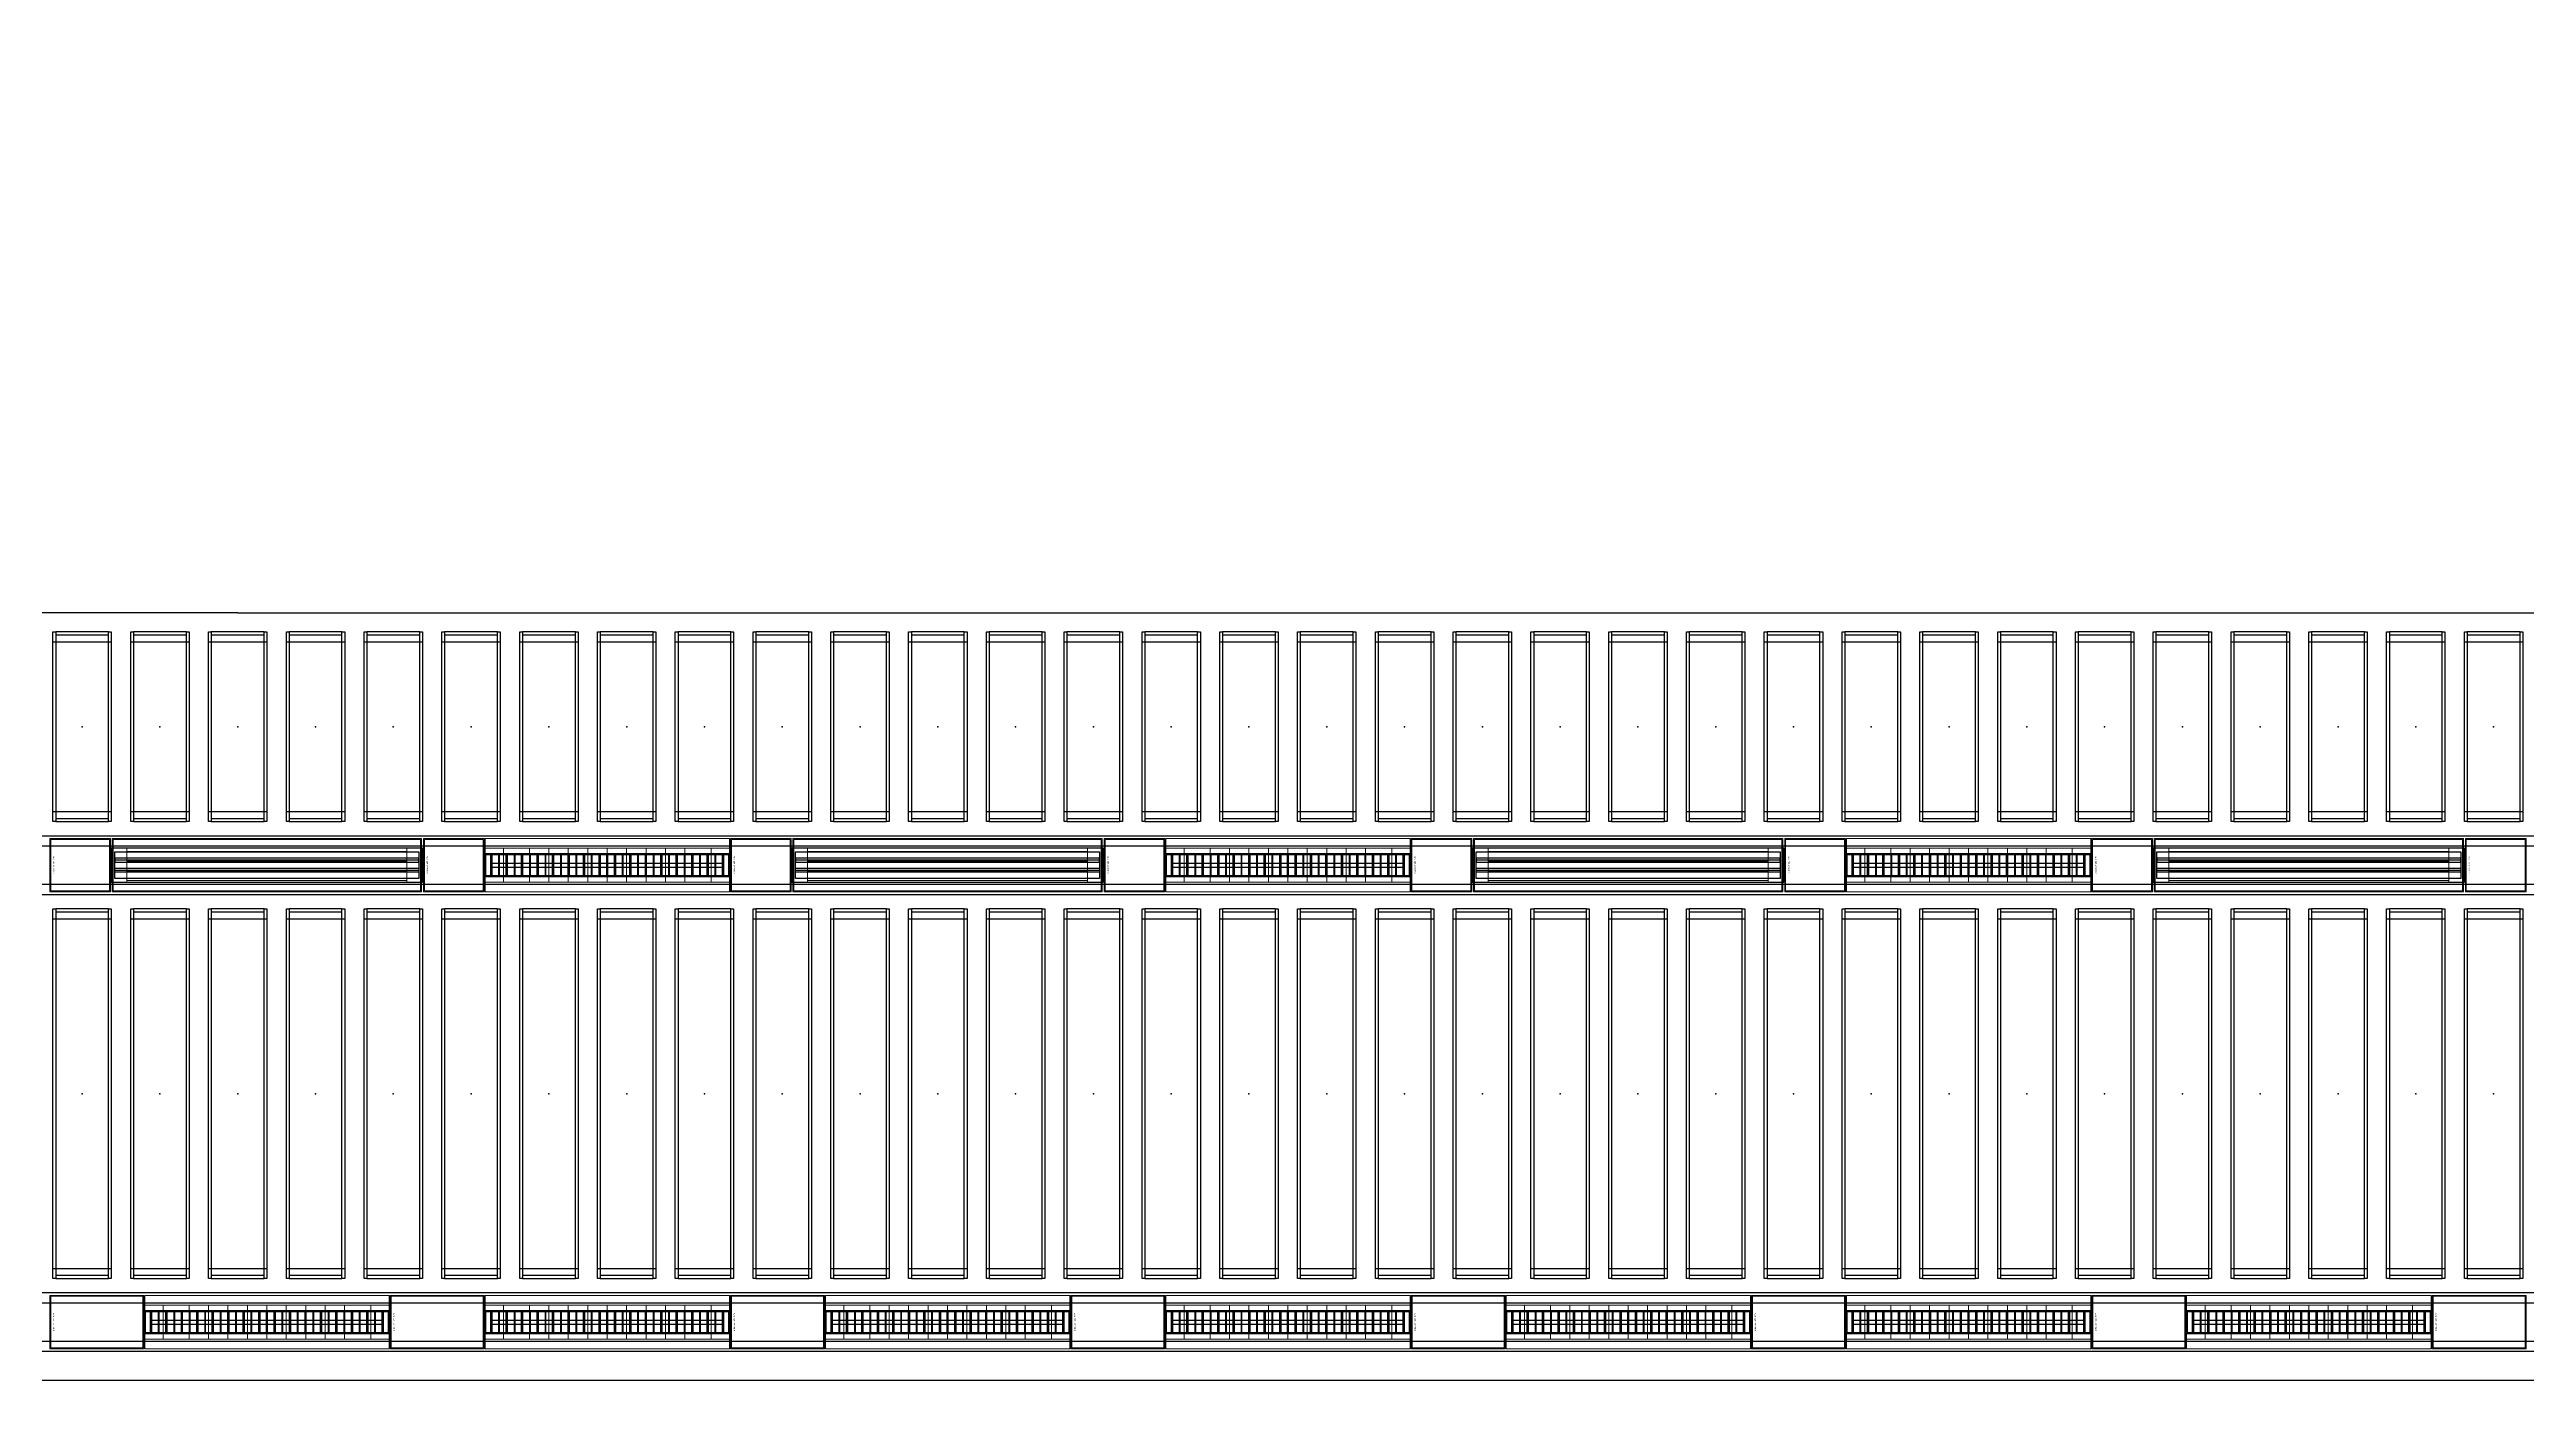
# Model space of a CAD drawing. Header units: millimetres. Extents: x 813027 to 1148939, y -931049 to -10.
# Drawn here: x 932772 to 945509, y -914295 to -907450 of the extents above; entities that cross this region are included whole.
import ezdxf
from ezdxf.enums import TextEntityAlignment as Align

# ---------------------------------------------------------------- set-up
doc = ezdxf.new("R2010")
doc.units = ezdxf.units.MM
doc.linetypes.add('DPA_Hidden 50', pattern=[3, 2, -1])
for name, color, linetype in [('000 - WIPEOUT', 250, 'Continuous'), ('001 - ASCESSORIES', 1, 'Continuous'), ('A04_TUBE SERIES', 2, 'Continuous'), ('A11_ALU.SOLID SHEET', 7, 'Continuous')]:
    doc.layers.add(name, color=color, linetype=linetype)
doc.layers.add('A-GLAZ-CURT', color=2, linetype='Continuous', lineweight=9)

# ---------------------------------------------------------------- blocks, each defined once
blk = doc.blocks.new('*U485')
at = {"color": 1}
blk.add_wipeout([(628, -60), (-629, -60), (-629, 60), (628, 60)], dxfattribs=at).dxf.layer = '000 - WIPEOUT'
at = {"layer": '001 - ASCESSORIES', "color": 0}
blk.add_lwpolyline([(628, -60), (-629, -60), (-629, 60), (628, 60)], close=True, dxfattribs=at)
at = {"layer": '001 - ASCESSORIES'}
for points in [[(623, -55), (-624, -55), (-624, 55), (623, 55)], [(-593, -55), (-598, -55), (-598, 55), (-593, 55)], [(-559, -55), (-554, -55), (-554, 55), (-559, 55)], [(-514, -55), (-519, -55), (-519, 55), (-514, 55)], [(-479, -55), (-474, -55), (-474, 55), (-479, 55)], [(-435, -55), (-440, -55), (-440, 55), (-435, 55)], [(-400, -55), (-395, -55), (-395, 55), (-400, 55)], [(-355, -55), (-360, -55), (-360, 55), (-355, 55)], [(-320, -55), (-315, -55), (-315, 55), (-320, 55)], [(-276, -55), (-281, -55), (-281, 55), (-276, 55)], [(-241, -55), (-236, -55), (-236, 55), (-241, 55)], [(-196, -55), (-201, -55), (-201, 55), (-196, 55)], [(-161, -55), (-156, -55), (-156, 55), (-161, 55)], [(-117, -55), (-122, -55), (-122, 55), (-117, 55)], [(-82, -55), (-77, -55), (-77, 55), (-82, 55)], [(-37, -55), (-42, -55), (-42, 55), (-37, 55)], [(-3, -55), (3, -55), (3, 55), (-3, 55)], [(42, -55), (37, -55), (37, 55), (42, 55)], [(77, -55), (82, -55), (82, 55), (77, 55)], [(122, -55), (117, -55), (117, 55), (122, 55)], [(156, -55), (161, -55), (161, 55), (156, 55)], [(201, -55), (196, -55), (196, 55), (201, 55)], [(236, -55), (241, -55), (241, 55), (236, 55)], [(281, -55), (276, -55), (276, 55), (281, 55)], [(315, -55), (320, -55), (320, 55), (315, 55)], [(360, -55), (355, -55), (355, 55), (360, 55)], [(395, -55), (400, -55), (400, 55), (395, 55)], [(440, -55), (435, -55), (435, 55), (440, 55)], [(474, -55), (479, -55), (479, 55), (474, 55)], [(519, -55), (514, -55), (514, 55), (519, 55)], [(554, -55), (559, -55), (559, 55), (554, 55)], [(598, -55), (593, -55), (593, 55), (598, 55)]]:
    blk.add_lwpolyline(points, close=True, dxfattribs=at)
for points in [[(-593, 10), (-559, 10)], [(-554, 10), (-519, 10)], [(-514, 10), (-479, 10)], [(-474, 10), (-440, 10)], [(-435, 10), (-400, 10)], [(-395, 10), (-360, 10)], [(-355, 10), (-320, 10)], [(-315, 10), (-281, 10)], [(-276, 10), (-241, 10)], [(-236, 10), (-201, 10)], [(-196, 10), (-161, 10)], [(-156, 10), (-122, 10)], [(-117, 10), (-82, 10)], [(-77, 10), (-42, 10)], [(-37, 10), (-3, 10)], [(3, 10), (37, 10)], [(42, 10), (77, 10)], [(82, 10), (117, 10)], [(122, 10), (156, 10)], [(161, 10), (196, 10)], [(201, 10), (236, 10)], [(241, 10), (276, 10)], [(281, 10), (315, 10)], [(320, 10), (355, 10)], [(360, 10), (395, 10)], [(400, 10), (435, 10)], [(440, 10), (474, 10)], [(479, 10), (514, 10)], [(519, 10), (554, 10)], [(559, 10), (593, 10)], [(-593, -10), (-559, -10)], [(-554, -10), (-519, -10)], [(-514, -10), (-479, -10)], [(-474, -10), (-440, -10)], [(-435, -10), (-400, -10)], [(-395, -10), (-360, -10)], [(-355, -10), (-320, -10)], [(-315, -10), (-281, -10)], [(-276, -10), (-241, -10)], [(-236, -10), (-201, -10)], [(-196, -10), (-161, -10)], [(-156, -10), (-122, -10)], [(-117, -10), (-82, -10)], [(-77, -10), (-42, -10)], [(-37, -10), (-3, -10)], [(3, -10), (37, -10)], [(42, -10), (77, -10)], [(82, -10), (117, -10)], [(122, -10), (156, -10)], [(161, -10), (196, -10)], [(201, -10), (236, -10)], [(241, -10), (276, -10)], [(281, -10), (315, -10)], [(320, -10), (355, -10)], [(360, -10), (395, -10)], [(400, -10), (435, -10)], [(440, -10), (474, -10)], [(479, -10), (514, -10)], [(519, -10), (554, -10)], [(559, -10), (593, -10)]]:
    blk.add_lwpolyline(points, dxfattribs=at)
blk = doc.blocks.new('*U493')
at = {"layer": 'A11_ALU.SOLID SHEET', "color": 0}
blk.add_lwpolyline([(483, -98.8), (483, 98.8), (0, 98.8), (0, -98.8)], close=True, dxfattribs=at)
at = {"layer": 'Defpoints', "color": 250}
blk.add_point((0, 0), dxfattribs=at)
blk.add_text('AL.SHEET-HAT-TYPE-R', height=6, rotation=270, dxfattribs=at).set_placement((15, 0), align=Align.BOTTOM_CENTER)
blk = doc.blocks.new('*U495')
blk.add_wipeout([(-25, 0), (25, 0), (25, 134900), (-25, 134900)]).dxf.layer = '000 - WIPEOUT'
at = {"layer": 'A04_TUBE SERIES', "color": 0}
blk.add_lwpolyline([(-25, 0), (25, 0), (25, 134900), (-25, 134900)], close=True, dxfattribs=at)
blk.add_attdef('EXTR.OVL-LENGTH_', (-25, -59), '', height=5)
blk = doc.blocks.new('*U488')
at = {"layer": 'A11_ALU.SOLID SHEET', "color": 0}
blk.add_lwpolyline([(311.5, -98.8), (311.5, 98.8), (0, 98.8), (0, -98.8)], close=True, dxfattribs=at)
at = {"layer": 'Defpoints', "color": 250}
blk.add_point((0, 0), dxfattribs=at)
blk.add_text('AL.SHEET-HAT-TYPE-R', height=6, rotation=270, dxfattribs=at).set_placement((15, 0), align=Align.BOTTOM_CENTER)
blk = doc.blocks.new('*U484')
at = {"layer": '001 - ASCESSORIES', "color": 0, "linetype": 'ByBlock'}
blk.add_lwpolyline([(800, 87), (-800, 87), (-800, -87), (800, -87)], close=True, dxfattribs=at)
at = {"layer": '001 - ASCESSORIES', "linetype": 'ByBlock'}
for points in [[(-782, 69), (782, 69), (782, -69), (-782, -69)], [(782, 36), (-782, 36), (-782, 16), (782, 16)], [(-782, -16), (782, -16), (782, -36), (-782, -36)]]:
    blk.add_lwpolyline(points, close=True, dxfattribs=at)
for points in [[(782, 26), (-782, 26)], [(-782, -26), (782, -26)]]:
    blk.add_lwpolyline(points, dxfattribs=at)
blk = doc.blocks.new('*U492')
blk.add_wipeout([(-25, 0), (25, 0), (25, 134900), (-25, 134900)]).dxf.layer = '000 - WIPEOUT'
at = {"layer": 'A04_TUBE SERIES', "color": 0}
blk.add_lwpolyline([(-25, 0), (25, 0), (25, 134900), (-25, 134900)], close=True, dxfattribs=at)
blk.add_attdef('EXTR.OVL-LENGTH_', (-25, -59), '', height=5)
blk = doc.blocks.new('*U515')
for p, q in [((-900.3, 27050), (-900.3, 27350)), ((900, 27350), (900, 27050)), ((-900.3, 26650), (-900.3, 26950)), ((900, 26950), (900, 26650)), ((-900.3, 26250), (-900.3, 26550)), ((900, 26550), (900, 26250)), ((-900.3, 25850), (-900.3, 26150)), ((900, 26150), (900, 25850)), ((-900.3, 25450), (-900.3, 25750)), ((900, 25750), (900, 25450)), ((-900.3, 25050), (-900.3, 25350)), ((900, 25350), (900, 25050)), ((-900.3, 24650), (-900.3, 24950)), ((900, 24950), (900, 24650)), ((-900.3, 24250), (-900.3, 24550)), ((900, 24550), (900, 24250)), ((-900.3, 23850), (-900.3, 24150)), ((900, 24150), (900, 23850)), ((-900.3, 23450), (-900.3, 23750)), ((900, 23750), (900, 23450)), ((-900.3, 23050), (-900.3, 23350)), ((900, 23350), (900, 23050)), ((-900.3, 22650), (-900.3, 22950)), ((900, 22950), (900, 22650)), ((-900.3, 22250), (-900.3, 22550)), ((900, 22550), (900, 22250)), ((-900.3, 21850), (-900.3, 22150)), ((900, 22150), (900, 21850)), ((-900.3, 21450), (-900.3, 21750)), ((900, 21750), (900, 21450)), ((-900.3, 21050), (-900.3, 21350)), ((900, 21350), (900, 21050)), ((-900.3, 20650), (-900.3, 20950)), ((900, 20950), (900, 20650)), ((-900.3, 20250), (-900.3, 20550)), ((900, 20550), (900, 20250)), ((-900.3, 19850), (-900.3, 20150)), ((900, 20150), (900, 19850)), ((-900.3, 19450), (-900.3, 19750)), ((900, 19750), (900, 19450)), ((-900.3, 19050), (-900.3, 19350)), ((900, 19350), (900, 19050)), ((-900.3, 18650), (-900.3, 18950)), ((900, 18950), (900, 18650)), ((-900.3, 18250), (-900.3, 18550)), ((900, 18550), (900, 18250)), ((-900.3, 17850), (-900.3, 18150)), ((900, 18150), (900, 17850)), ((-900.3, 17450), (-900.3, 17750)), ((900, 17750), (900, 17450)), ((-900.3, 17050), (-900.3, 17350)), ((900, 17350), (900, 17050)), ((-900.3, 16650), (-900.3, 16950)), ((900, 16950), (900, 16650)), ((-900.3, 16250), (-900.3, 16550)), ((900, 16550), (900, 16250)), ((-900.3, 15850), (-900.3, 16150)), ((900, 16150), (900, 15850)), ((-900.3, 15450), (-900.3, 15750)), ((900, 15750), (900, 15450)), ((-900.3, 15050), (-900.3, 15350)), ((900, 15350), (900, 15050)), ((-900.3, 14650), (-900.3, 14950)), ((900, 14950), (900, 14650))]:
    blk.add_line(p, q)
for p in [(0, 27200), (0, 26800), (0, 26400), (0, 26000), (0, 25600), (0, 25200), (0, 24800), (0, 24400), (0, 24000), (0, 23600), (0, 23200), (0, 22800), (0, 22400), (0, 22000), (0, 21600), (0, 21200), (0, 20800), (0, 20400), (0, 20000), (0, 19600), (0, 19200), (0, 18800), (0, 18400), (0, 18000), (0, 17600), (0, 17200), (0, 16800), (0, 16400), (0, 16000), (0, 15600), (0, 15200), (0, 14800)]:
    blk.add_point(p)
at = {"layer": 'A11_ALU.SOLID SHEET', "color": 0}
for points in [[(-950, 27350), (950, 27350), (950, 27336), (-950, 27336)], [(-950, 27064), (-936, 27064), (-936, 27336), (-950, 27336)], [(950, 27336), (936, 27336), (936, 27064), (950, 27064)], [(-950, 27064), (950, 27064), (950, 27050), (-950, 27050)], [(-950, 26950), (950, 26950), (950, 26936), (-950, 26936)], [(-950, 26664), (-936, 26664), (-936, 26936), (-950, 26936)], [(950, 26936), (936, 26936), (936, 26664), (950, 26664)], [(-950, 26664), (950, 26664), (950, 26650), (-950, 26650)], [(-950, 26550), (950, 26550), (950, 26536), (-950, 26536)], [(-950, 26264), (-936, 26264), (-936, 26536), (-950, 26536)], [(950, 26536), (936, 26536), (936, 26264), (950, 26264)], [(-950, 26264), (950, 26264), (950, 26250), (-950, 26250)], [(-950, 26150), (950, 26150), (950, 26136), (-950, 26136)], [(-950, 25864), (-936, 25864), (-936, 26136), (-950, 26136)], [(950, 26136), (936, 26136), (936, 25864), (950, 25864)], [(-950, 25864), (950, 25864), (950, 25850), (-950, 25850)], [(-950, 25750), (950, 25750), (950, 25736), (-950, 25736)], [(-950, 25464), (-936, 25464), (-936, 25736), (-950, 25736)], [(950, 25736), (936, 25736), (936, 25464), (950, 25464)], [(-950, 25464), (950, 25464), (950, 25450), (-950, 25450)], [(-950, 25350), (950, 25350), (950, 25336), (-950, 25336)], [(-950, 25064), (-936, 25064), (-936, 25336), (-950, 25336)], [(950, 25336), (936, 25336), (936, 25064), (950, 25064)], [(-950, 25064), (950, 25064), (950, 25050), (-950, 25050)], [(-950, 24950), (950, 24950), (950, 24936), (-950, 24936)], [(-950, 24664), (-936, 24664), (-936, 24936), (-950, 24936)], [(950, 24936), (936, 24936), (936, 24664), (950, 24664)], [(-950, 24664), (950, 24664), (950, 24650), (-950, 24650)], [(-950, 24550), (950, 24550), (950, 24536), (-950, 24536)], [(-950, 24264), (-936, 24264), (-936, 24536), (-950, 24536)], [(950, 24536), (936, 24536), (936, 24264), (950, 24264)], [(-950, 24264), (950, 24264), (950, 24250), (-950, 24250)], [(-950, 24150), (950, 24150), (950, 24136), (-950, 24136)], [(-950, 23864), (-936, 23864), (-936, 24136), (-950, 24136)], [(950, 24136), (936, 24136), (936, 23864), (950, 23864)], [(-950, 23864), (950, 23864), (950, 23850), (-950, 23850)], [(-950, 23750), (950, 23750), (950, 23736), (-950, 23736)], [(-950, 23464), (-936, 23464), (-936, 23736), (-950, 23736)], [(950, 23736), (936, 23736), (936, 23464), (950, 23464)], [(-950, 23464), (950, 23464), (950, 23450), (-950, 23450)], [(-950, 23350), (950, 23350), (950, 23336), (-950, 23336)], [(-950, 23064), (-936, 23064), (-936, 23336), (-950, 23336)], [(950, 23336), (936, 23336), (936, 23064), (950, 23064)], [(-950, 23064), (950, 23064), (950, 23050), (-950, 23050)], [(-950, 22950), (950, 22950), (950, 22936), (-950, 22936)], [(-950, 22664), (-936, 22664), (-936, 22936), (-950, 22936)], [(950, 22936), (936, 22936), (936, 22664), (950, 22664)], [(-950, 22664), (950, 22664), (950, 22650), (-950, 22650)], [(-950, 22550), (950, 22550), (950, 22536), (-950, 22536)], [(-950, 22264), (-936, 22264), (-936, 22536), (-950, 22536)], [(950, 22536), (936, 22536), (936, 22264), (950, 22264)], [(-950, 22264), (950, 22264), (950, 22250), (-950, 22250)], [(-950, 22150), (950, 22150), (950, 22136), (-950, 22136)], [(-950, 21864), (-936, 21864), (-936, 22136), (-950, 22136)], [(950, 22136), (936, 22136), (936, 21864), (950, 21864)], [(-950, 21864), (950, 21864), (950, 21850), (-950, 21850)], [(-950, 21750), (950, 21750), (950, 21736), (-950, 21736)], [(-950, 21464), (-936, 21464), (-936, 21736), (-950, 21736)], [(950, 21736), (936, 21736), (936, 21464), (950, 21464)], [(-950, 21464), (950, 21464), (950, 21450), (-950, 21450)], [(-950, 21350), (950, 21350), (950, 21336), (-950, 21336)], [(-950, 21064), (-936, 21064), (-936, 21336), (-950, 21336)], [(950, 21336), (936, 21336), (936, 21064), (950, 21064)], [(-950, 21064), (950, 21064), (950, 21050), (-950, 21050)], [(-950, 20950), (950, 20950), (950, 20936), (-950, 20936)], [(-950, 20664), (-936, 20664), (-936, 20936), (-950, 20936)], [(950, 20936), (936, 20936), (936, 20664), (950, 20664)], [(-950, 20664), (950, 20664), (950, 20650), (-950, 20650)], [(-950, 20550), (950, 20550), (950, 20536), (-950, 20536)], [(-950, 20264), (-936, 20264), (-936, 20536), (-950, 20536)], [(950, 20536), (936, 20536), (936, 20264), (950, 20264)], [(-950, 20264), (950, 20264), (950, 20250), (-950, 20250)], [(-950, 20150), (950, 20150), (950, 20136), (-950, 20136)], [(-950, 19864), (-936, 19864), (-936, 20136), (-950, 20136)], [(950, 20136), (936, 20136), (936, 19864), (950, 19864)], [(-950, 19864), (950, 19864), (950, 19850), (-950, 19850)], [(-950, 19750), (950, 19750), (950, 19736), (-950, 19736)], [(-950, 19464), (-936, 19464), (-936, 19736), (-950, 19736)], [(950, 19736), (936, 19736), (936, 19464), (950, 19464)], [(-950, 19464), (950, 19464), (950, 19450), (-950, 19450)], [(-950, 19350), (950, 19350), (950, 19336), (-950, 19336)], [(-950, 19064), (-936, 19064), (-936, 19336), (-950, 19336)], [(950, 19336), (936, 19336), (936, 19064), (950, 19064)], [(-950, 19064), (950, 19064), (950, 19050), (-950, 19050)], [(-950, 18950), (950, 18950), (950, 18936), (-950, 18936)], [(-950, 18664), (-936, 18664), (-936, 18936), (-950, 18936)], [(950, 18936), (936, 18936), (936, 18664), (950, 18664)], [(-950, 18664), (950, 18664), (950, 18650), (-950, 18650)], [(-950, 18550), (950, 18550), (950, 18536), (-950, 18536)], [(-950, 18264), (-936, 18264), (-936, 18536), (-950, 18536)], [(950, 18536), (936, 18536), (936, 18264), (950, 18264)], [(-950, 18264), (950, 18264), (950, 18250), (-950, 18250)], [(-950, 18150), (950, 18150), (950, 18136), (-950, 18136)], [(-950, 17864), (-936, 17864), (-936, 18136), (-950, 18136)], [(950, 18136), (936, 18136), (936, 17864), (950, 17864)], [(-950, 17864), (950, 17864), (950, 17850), (-950, 17850)], [(-950, 17750), (950, 17750), (950, 17736), (-950, 17736)], [(-950, 17464), (-936, 17464), (-936, 17736), (-950, 17736)], [(950, 17736), (936, 17736), (936, 17464), (950, 17464)], [(-950, 17464), (950, 17464), (950, 17450), (-950, 17450)], [(-950, 17350), (950, 17350), (950, 17336), (-950, 17336)], [(-950, 17064), (-936, 17064), (-936, 17336), (-950, 17336)], [(950, 17336), (936, 17336), (936, 17064), (950, 17064)], [(-950, 17064), (950, 17064), (950, 17050), (-950, 17050)], [(-950, 16950), (950, 16950), (950, 16936), (-950, 16936)], [(-950, 16664), (-936, 16664), (-936, 16936), (-950, 16936)], [(950, 16936), (936, 16936), (936, 16664), (950, 16664)], [(-950, 16664), (950, 16664), (950, 16650), (-950, 16650)], [(-950, 16550), (950, 16550), (950, 16536), (-950, 16536)], [(-950, 16264), (-936, 16264), (-936, 16536), (-950, 16536)], [(950, 16536), (936, 16536), (936, 16264), (950, 16264)], [(-950, 16264), (950, 16264), (950, 16250), (-950, 16250)], [(-950, 16150), (950, 16150), (950, 16136), (-950, 16136)], [(-950, 15864), (-936, 15864), (-936, 16136), (-950, 16136)], [(950, 16136), (936, 16136), (936, 15864), (950, 15864)], [(-950, 15864), (950, 15864), (950, 15850), (-950, 15850)], [(-950, 15750), (950, 15750), (950, 15736), (-950, 15736)], [(-950, 15464), (-936, 15464), (-936, 15736), (-950, 15736)], [(950, 15736), (936, 15736), (936, 15464), (950, 15464)], [(-950, 15464), (950, 15464), (950, 15450), (-950, 15450)], [(-950, 15350), (950, 15350), (950, 15336), (-950, 15336)], [(-950, 15064), (-936, 15064), (-936, 15336), (-950, 15336)], [(950, 15336), (936, 15336), (936, 15064), (950, 15064)], [(-950, 15064), (950, 15064), (950, 15050), (-950, 15050)], [(-950, 14950), (950, 14950), (950, 14936), (-950, 14936)], [(-950, 14664), (-936, 14664), (-936, 14936), (-950, 14936)], [(950, 14936), (936, 14936), (936, 14664), (950, 14664)], [(-950, 14664), (950, 14664), (950, 14650), (-950, 14650)]]:
    blk.add_lwpolyline(points, close=True, dxfattribs=at)
blk = doc.blocks.new('*U523')
for p, q in [((-437.8, 7250), (-437.8, 7550)), ((437.5, 7550), (437.5, 7250)), ((-437.8, 6850), (-437.8, 7150)), ((437.5, 7150), (437.5, 6850)), ((-437.8, 6450), (-437.8, 6750)), ((437.5, 6750), (437.5, 6450)), ((-437.8, 6050), (-437.8, 6350)), ((437.5, 6350), (437.5, 6050)), ((-437.8, 5650), (-437.8, 5950)), ((437.5, 5950), (437.5, 5650)), ((-437.8, 5250), (-437.8, 5550)), ((437.5, 5550), (437.5, 5250)), ((-437.8, 4850), (-437.8, 5150)), ((437.5, 5150), (437.5, 4850)), ((-437.8, 4450), (-437.8, 4750)), ((437.5, 4750), (437.5, 4450)), ((-437.8, 4050), (-437.8, 4350)), ((437.5, 4350), (437.5, 4050)), ((-437.8, 3650), (-437.8, 3950)), ((437.5, 3950), (437.5, 3650)), ((-437.8, 3250), (-437.8, 3550)), ((437.5, 3550), (437.5, 3250)), ((-437.8, 2850), (-437.8, 3150)), ((437.5, 3150), (437.5, 2850)), ((-437.8, 2450), (-437.8, 2750)), ((437.5, 2750), (437.5, 2450)), ((-437.8, 2050), (-437.8, 2350)), ((437.5, 2350), (437.5, 2050)), ((-437.8, 1650), (-437.8, 1950)), ((437.5, 1950), (437.5, 1650)), ((-437.8, 1250), (-437.8, 1550)), ((437.5, 1550), (437.5, 1250)), ((-437.8, 850), (-437.8, 1150)), ((437.5, 1150), (437.5, 850)), ((-437.8, 450), (-437.8, 750)), ((437.5, 750), (437.5, 450)), ((-437.8, 50), (-437.8, 350)), ((437.5, 350), (437.5, 50)), ((-437.8, -350), (-437.8, -50)), ((437.5, -50), (437.5, -350)), ((-437.8, -750), (-437.8, -450)), ((437.5, -450), (437.5, -750)), ((-437.8, -1150), (-437.8, -850)), ((437.5, -850), (437.5, -1150)), ((-437.8, -1550), (-437.8, -1250)), ((437.5, -1250), (437.5, -1550)), ((-437.8, -1950), (-437.8, -1650)), ((437.5, -1650), (437.5, -1950)), ((-437.8, -2350), (-437.8, -2050)), ((437.5, -2050), (437.5, -2350)), ((-437.8, -2750), (-437.8, -2450)), ((437.5, -2450), (437.5, -2750)), ((-437.8, -3150), (-437.8, -2850)), ((437.5, -2850), (437.5, -3150)), ((-437.8, -3550), (-437.8, -3250)), ((437.5, -3250), (437.5, -3550)), ((-437.8, -3950), (-437.8, -3650)), ((437.5, -3650), (437.5, -3950)), ((-437.8, -4350), (-437.8, -4050)), ((437.5, -4050), (437.5, -4350)), ((-437.8, -4750), (-437.8, -4450)), ((437.5, -4450), (437.5, -4750)), ((-437.8, -5150), (-437.8, -4850)), ((437.5, -4850), (437.5, -5150))]:
    blk.add_line(p, q)
for p in [(0, 7400), (0, 7000), (0, 6600), (0, 6200), (0, 5800), (0, 5400), (0, 5000), (0, 4600), (0, 4200), (0, 3800), (0, 3400), (0, 3000), (0, 2600), (0, 2200), (0, 1800), (0, 1400), (0, 1000), (0, 600), (0, 200), (0, -200), (0, -600), (0, -1000), (0, -1400), (0, -1800), (0, -2200), (0, -2600), (0, -3000), (0, -3400), (0, -3800), (0, -4200), (0, -4600), (0, -5000)]:
    blk.add_point(p)
at = {"layer": 'A11_ALU.SOLID SHEET', "color": 0}
for points in [[(-487.5, 7550), (487.5, 7550), (487.5, 7536), (-487.5, 7536)], [(-487.5, 7264), (-473.5, 7264), (-473.5, 7536), (-487.5, 7536)], [(487.5, 7536), (473.5, 7536), (473.5, 7264), (487.5, 7264)], [(-487.5, 7264), (487.5, 7264), (487.5, 7250), (-487.5, 7250)], [(-487.5, 7150), (487.5, 7150), (487.5, 7136), (-487.5, 7136)], [(-487.5, 6864), (-473.5, 6864), (-473.5, 7136), (-487.5, 7136)], [(487.5, 7136), (473.5, 7136), (473.5, 6864), (487.5, 6864)], [(-487.5, 6864), (487.5, 6864), (487.5, 6850), (-487.5, 6850)], [(-487.5, 6750), (487.5, 6750), (487.5, 6736), (-487.5, 6736)], [(-487.5, 6464), (-473.5, 6464), (-473.5, 6736), (-487.5, 6736)], [(487.5, 6736), (473.5, 6736), (473.5, 6464), (487.5, 6464)], [(-487.5, 6464), (487.5, 6464), (487.5, 6450), (-487.5, 6450)], [(-487.5, 6350), (487.5, 6350), (487.5, 6336), (-487.5, 6336)], [(-487.5, 6064), (-473.5, 6064), (-473.5, 6336), (-487.5, 6336)], [(487.5, 6336), (473.5, 6336), (473.5, 6064), (487.5, 6064)], [(-487.5, 6064), (487.5, 6064), (487.5, 6050), (-487.5, 6050)], [(-487.5, 5950), (487.5, 5950), (487.5, 5936), (-487.5, 5936)], [(-487.5, 5664), (-473.5, 5664), (-473.5, 5936), (-487.5, 5936)], [(487.5, 5936), (473.5, 5936), (473.5, 5664), (487.5, 5664)], [(-487.5, 5664), (487.5, 5664), (487.5, 5650), (-487.5, 5650)], [(-487.5, 5550), (487.5, 5550), (487.5, 5536), (-487.5, 5536)], [(-487.5, 5264), (-473.5, 5264), (-473.5, 5536), (-487.5, 5536)], [(487.5, 5536), (473.5, 5536), (473.5, 5264), (487.5, 5264)], [(-487.5, 5264), (487.5, 5264), (487.5, 5250), (-487.5, 5250)], [(-487.5, 5150), (487.5, 5150), (487.5, 5136), (-487.5, 5136)], [(-487.5, 4864), (-473.5, 4864), (-473.5, 5136), (-487.5, 5136)], [(487.5, 5136), (473.5, 5136), (473.5, 4864), (487.5, 4864)], [(-487.5, 4864), (487.5, 4864), (487.5, 4850), (-487.5, 4850)], [(-487.5, 4750), (487.5, 4750), (487.5, 4736), (-487.5, 4736)], [(-487.5, 4464), (-473.5, 4464), (-473.5, 4736), (-487.5, 4736)], [(487.5, 4736), (473.5, 4736), (473.5, 4464), (487.5, 4464)], [(-487.5, 4464), (487.5, 4464), (487.5, 4450), (-487.5, 4450)], [(-487.5, 4350), (487.5, 4350), (487.5, 4336), (-487.5, 4336)], [(-487.5, 4064), (-473.5, 4064), (-473.5, 4336), (-487.5, 4336)], [(487.5, 4336), (473.5, 4336), (473.5, 4064), (487.5, 4064)], [(-487.5, 4064), (487.5, 4064), (487.5, 4050), (-487.5, 4050)], [(-487.5, 3950), (487.5, 3950), (487.5, 3936), (-487.5, 3936)], [(-487.5, 3664), (-473.5, 3664), (-473.5, 3936), (-487.5, 3936)], [(487.5, 3936), (473.5, 3936), (473.5, 3664), (487.5, 3664)], [(-487.5, 3664), (487.5, 3664), (487.5, 3650), (-487.5, 3650)], [(-487.5, 3550), (487.5, 3550), (487.5, 3536), (-487.5, 3536)], [(-487.5, 3264), (-473.5, 3264), (-473.5, 3536), (-487.5, 3536)], [(487.5, 3536), (473.5, 3536), (473.5, 3264), (487.5, 3264)], [(-487.5, 3264), (487.5, 3264), (487.5, 3250), (-487.5, 3250)], [(-487.5, 3150), (487.5, 3150), (487.5, 3136), (-487.5, 3136)], [(-487.5, 2864), (-473.5, 2864), (-473.5, 3136), (-487.5, 3136)], [(487.5, 3136), (473.5, 3136), (473.5, 2864), (487.5, 2864)], [(-487.5, 2864), (487.5, 2864), (487.5, 2850), (-487.5, 2850)], [(-487.5, 2750), (487.5, 2750), (487.5, 2736), (-487.5, 2736)], [(-487.5, 2464), (-473.5, 2464), (-473.5, 2736), (-487.5, 2736)], [(487.5, 2736), (473.5, 2736), (473.5, 2464), (487.5, 2464)], [(-487.5, 2464), (487.5, 2464), (487.5, 2450), (-487.5, 2450)], [(-487.5, 2350), (487.5, 2350), (487.5, 2336), (-487.5, 2336)], [(-487.5, 2064), (-473.5, 2064), (-473.5, 2336), (-487.5, 2336)], [(487.5, 2336), (473.5, 2336), (473.5, 2064), (487.5, 2064)], [(-487.5, 2064), (487.5, 2064), (487.5, 2050), (-487.5, 2050)], [(-487.5, 1950), (487.5, 1950), (487.5, 1936), (-487.5, 1936)], [(-487.5, 1664), (-473.5, 1664), (-473.5, 1936), (-487.5, 1936)], [(487.5, 1936), (473.5, 1936), (473.5, 1664), (487.5, 1664)], [(-487.5, 1664), (487.5, 1664), (487.5, 1650), (-487.5, 1650)], [(-487.5, 1550), (487.5, 1550), (487.5, 1536), (-487.5, 1536)], [(-487.5, 1264), (-473.5, 1264), (-473.5, 1536), (-487.5, 1536)], [(487.5, 1536), (473.5, 1536), (473.5, 1264), (487.5, 1264)], [(-487.5, 1264), (487.5, 1264), (487.5, 1250), (-487.5, 1250)], [(-487.5, 1150), (487.5, 1150), (487.5, 1136), (-487.5, 1136)], [(-487.5, 864), (-473.5, 864), (-473.5, 1136), (-487.5, 1136)], [(487.5, 1136), (473.5, 1136), (473.5, 864), (487.5, 864)], [(-487.5, 864), (487.5, 864), (487.5, 850), (-487.5, 850)], [(-487.5, 750), (487.5, 750), (487.5, 736), (-487.5, 736)], [(-487.5, 464), (-473.5, 464), (-473.5, 736), (-487.5, 736)], [(487.5, 736), (473.5, 736), (473.5, 464), (487.5, 464)], [(-487.5, 464), (487.5, 464), (487.5, 450), (-487.5, 450)], [(-487.5, 350), (487.5, 350), (487.5, 336), (-487.5, 336)], [(-487.5, 64), (-473.5, 64), (-473.5, 336), (-487.5, 336)], [(487.5, 336), (473.5, 336), (473.5, 64), (487.5, 64)], [(-487.5, 64), (487.5, 64), (487.5, 50), (-487.5, 50)], [(-487.5, -50), (487.5, -50), (487.5, -64), (-487.5, -64)], [(-487.5, -336), (-473.5, -336), (-473.5, -64), (-487.5, -64)], [(487.5, -64), (473.5, -64), (473.5, -336), (487.5, -336)], [(-487.5, -336), (487.5, -336), (487.5, -350), (-487.5, -350)], [(-487.5, -450), (487.5, -450), (487.5, -464), (-487.5, -464)], [(-487.5, -736), (-473.5, -736), (-473.5, -464), (-487.5, -464)], [(487.5, -464), (473.5, -464), (473.5, -736), (487.5, -736)], [(-487.5, -736), (487.5, -736), (487.5, -750), (-487.5, -750)], [(-487.5, -850), (487.5, -850), (487.5, -864), (-487.5, -864)], [(-487.5, -1136), (-473.5, -1136), (-473.5, -864), (-487.5, -864)], [(487.5, -864), (473.5, -864), (473.5, -1136), (487.5, -1136)], [(-487.5, -1136), (487.5, -1136), (487.5, -1150), (-487.5, -1150)], [(-487.5, -1250), (487.5, -1250), (487.5, -1264), (-487.5, -1264)], [(-487.5, -1536), (-473.5, -1536), (-473.5, -1264), (-487.5, -1264)], [(487.5, -1264), (473.5, -1264), (473.5, -1536), (487.5, -1536)], [(-487.5, -1536), (487.5, -1536), (487.5, -1550), (-487.5, -1550)], [(-487.5, -1650), (487.5, -1650), (487.5, -1664), (-487.5, -1664)], [(-487.5, -1936), (-473.5, -1936), (-473.5, -1664), (-487.5, -1664)], [(487.5, -1664), (473.5, -1664), (473.5, -1936), (487.5, -1936)], [(-487.5, -1936), (487.5, -1936), (487.5, -1950), (-487.5, -1950)], [(-487.5, -2050), (487.5, -2050), (487.5, -2064), (-487.5, -2064)], [(-487.5, -2336), (-473.5, -2336), (-473.5, -2064), (-487.5, -2064)], [(487.5, -2064), (473.5, -2064), (473.5, -2336), (487.5, -2336)], [(-487.5, -2336), (487.5, -2336), (487.5, -2350), (-487.5, -2350)], [(-487.5, -2450), (487.5, -2450), (487.5, -2464), (-487.5, -2464)], [(-487.5, -2736), (-473.5, -2736), (-473.5, -2464), (-487.5, -2464)], [(487.5, -2464), (473.5, -2464), (473.5, -2736), (487.5, -2736)], [(-487.5, -2736), (487.5, -2736), (487.5, -2750), (-487.5, -2750)], [(-487.5, -2850), (487.5, -2850), (487.5, -2864), (-487.5, -2864)], [(-487.5, -3136), (-473.5, -3136), (-473.5, -2864), (-487.5, -2864)], [(487.5, -2864), (473.5, -2864), (473.5, -3136), (487.5, -3136)], [(-487.5, -3136), (487.5, -3136), (487.5, -3150), (-487.5, -3150)], [(-487.5, -3250), (487.5, -3250), (487.5, -3264), (-487.5, -3264)], [(-487.5, -3536), (-473.5, -3536), (-473.5, -3264), (-487.5, -3264)], [(487.5, -3264), (473.5, -3264), (473.5, -3536), (487.5, -3536)], [(-487.5, -3536), (487.5, -3536), (487.5, -3550), (-487.5, -3550)], [(-487.5, -3650), (487.5, -3650), (487.5, -3664), (-487.5, -3664)], [(-487.5, -3936), (-473.5, -3936), (-473.5, -3664), (-487.5, -3664)], [(487.5, -3664), (473.5, -3664), (473.5, -3936), (487.5, -3936)], [(-487.5, -3936), (487.5, -3936), (487.5, -3950), (-487.5, -3950)], [(-487.5, -4050), (487.5, -4050), (487.5, -4064), (-487.5, -4064)], [(-487.5, -4336), (-473.5, -4336), (-473.5, -4064), (-487.5, -4064)], [(487.5, -4064), (473.5, -4064), (473.5, -4336), (487.5, -4336)], [(-487.5, -4336), (487.5, -4336), (487.5, -4350), (-487.5, -4350)], [(-487.5, -4450), (487.5, -4450), (487.5, -4464), (-487.5, -4464)], [(-487.5, -4736), (-473.5, -4736), (-473.5, -4464), (-487.5, -4464)], [(487.5, -4464), (473.5, -4464), (473.5, -4736), (487.5, -4736)], [(-487.5, -4736), (487.5, -4736), (487.5, -4750), (-487.5, -4750)], [(-487.5, -4850), (487.5, -4850), (487.5, -4864), (-487.5, -4864)], [(-487.5, -5136), (-473.5, -5136), (-473.5, -4864), (-487.5, -4864)], [(487.5, -4864), (473.5, -4864), (473.5, -5136), (487.5, -5136)], [(-487.5, -5136), (487.5, -5136), (487.5, -5150), (-487.5, -5150)]]:
    blk.add_lwpolyline(points, close=True, dxfattribs=at)
blk = doc.blocks.new('C-2-PP21-AR-4160-01-B_20250829-084416_NEWCL')
blk.add_lwpolyline([(-19350, -9295), (-154550, -9295), (-154550, -7995), (-154500, -7995), (-154500, -5680), (-154500, -5680), (-142750, -5680), (-142750, -2500), (-132560, -2500), (-132560, -6455), (-117731, -6455), (-117731, -5800), (-117350, -5800), (-117350, -5345), (-113350, -5345), (-113350, -5347), (-96550, -5347), (-96550, -2450), (-92235, -2450), (-92235, -6455), (-84190, -6455)])
at = {"rotation": 90}
for name, p in [('*U523', (-106750, -5933)), ('*U515', (-86950, -7820))]:
    blk.add_blockref(name, p, dxfattribs=at)
for name, p in [('*U488', (-114316, -6645)), ('*U484', (-113200, -6645)), ('*U488', (-110816, -6645)), ('*U484', (-109700, -6645)), ('*U488', (-107316, -6645)), ('*U484', (-106200, -6645)), ('*U488', (-103816, -6645)), ('*U484', (-102700, -6645)), ('*U488', (-101895, -6645)), ('*U493', (-112566, -8995)), ('*U493', (-102066, -8995))]:
    blk.add_blockref(name, p)
for p in [(-111450, -6645), (-107950, -6645), (-104450, -6645), (-113200, -8995), (-102700, -8995)]:
    blk.add_blockref('*U485', p)
for name, p in [('*U488', (-112395, -6645)), ('*U488', (-108895, -6645)), ('*U488', (-105395, -6645)), ('*U493', (-114316, -8995)), ('*U493', (-103816, -8995))]:
    blk.add_blockref(name, p)
at = {"rotation": 270}
for p in [(-154400, -6520), (-154400, -6770)]:
    blk.add_blockref('*U492', p, dxfattribs=at)
blk.add_blockref('*U485', (-104450, -8995))
blk.add_blockref('*U493', (-105566, -8995))
blk.add_blockref('*U485', (-106200, -8995))
blk.add_blockref('*U493', (-107316, -8995))
blk.add_blockref('*U485', (-107950, -8995))
blk.add_blockref('*U493', (-109066, -8995))
blk.add_blockref('*U485', (-109700, -8995))
blk.add_blockref('*U493', (-110816, -8995))
blk.add_blockref('*U485', (-111450, -8995))
for p in [(-154400, -8870), (-154400, -9120)]:
    blk.add_blockref('*U495', p, dxfattribs=at)
blk = doc.blocks.new('DPA_CP_Metal Ceiling Luminaire1 - Linear Luminaire 2-14739897-4160 - LOWER PLATFORM LEVEL - REFLECTED CEILING GENERAL PLAN')
at = {"layer": 'A-GLAZ-CURT'}
for p, q in [((901768, -114474), (901768, -114199)), ((901768, -114199), (903025, -114199)), ((901768, -114199), (901768, -114474)), ((903025, -114199), (901768, -114199)), ((901768, -114199), (903025, -114199)), ((903025, -114199), (903025, -114474)), ((903025, -114474), (903025, -114199)), ((901768, -114249), (901768, -114474)), ((901768, -114249), (903025, -114249)), ((903025, -114249), (903025, -114474)), ((901768, -114424), (903025, -114424)), ((903025, -114474), (901768, -114474)), ((903025, -114474), (901768, -114474)), ((901768, -114474), (903025, -114474))]:
    blk.add_line(p, q, dxfattribs=at)
at = {"layer": 'A-GLAZ-CURT', "linetype": 'DPA_Hidden 50'}
for p, q in [((901863, -114249), (901863, -114424)), ((901996, -114249), (901996, -114424)), ((902096, -114249), (902096, -114424)), ((902196, -114249), (902196, -114424)), ((902296, -114249), (902296, -114424)), ((902396, -114249), (902396, -114424)), ((902496, -114249), (902496, -114424)), ((902596, -114249), (902596, -114424)), ((902696, -114249), (902696, -114424)), ((902796, -114249), (902796, -114424)), ((902930, -114249), (902930, -114424))]:
    blk.add_line(p, q, dxfattribs=at)
blk = doc.blocks.new('DPA_CP_Metal Ceiling Panel - Horizontal with Gap-20306943-4160 - LOWER PLATFORM LEVEL - REFLECTED CEILING GENERAL PLAN')
at = {"layer": 'A-GLAZ-CURT'}
for p, q in [((910030, -114474), (910030, -114199)), ((910030, -114199), (910513, -114199)), ((910030, -114474), (910030, -114199)), ((910030, -114199), (910513, -114199)), ((910513, -114199), (910030, -114199)), ((910030, -114199), (910030, -114474)), ((910513, -114199), (910030, -114199)), ((910030, -114199), (910030, -114474)), ((910030, -114474), (910030, -114199)), ((910030, -114199), (910513, -114199)), ((910035, -114469), (910035, -114204)), ((910035, -114204), (910508, -114204)), ((910508, -114204), (910508, -114469)), ((910513, -114474), (910513, -114199)), ((910513, -114199), (910513, -114474)), ((910513, -114474), (910513, -114199)), ((910513, -114474), (910513, -114199)), ((910513, -114199), (910513, -114474)), ((910030, -114474), (910513, -114474)), ((910513, -114474), (910030, -114474)), ((910030, -114474), (910513, -114474)), ((910030, -114474), (910513, -114474)), ((910513, -114474), (910030, -114474)), ((910035, -114469), (910508, -114469))]:
    blk.add_line(p, q, dxfattribs=at)
blk = doc.blocks.new('DPA_CP_Metal Ceiling Air Supply - Linear Diffuser Air Supply-14762131-4160 - LOWER PLATFORM LEVEL - REFLECTED CEILING GENERAL PLAN')
at = {"layer": 'A-GLAZ-CURT'}
h = blk.add_hatch(dxfattribs=at)
h.set_pattern_fill('FP_13', color=256, style=0, pattern_type=2)
h.set_pattern_definition([(180, (909396.33, -109824.28), (6e-15, 50), [])])
h.paths.add_polyline_path([(908676, -109874), (910116, -109874), (910116, -109699), (908676, -109699)])
for p, q in [((908601, -109924), (908601, -109649)), ((908601, -109649), (910191, -109649)), ((908601, -109924), (908601, -109649)), ((908601, -109649), (910191, -109649)), ((910191, -109649), (908601, -109649)), ((908601, -109649), (908601, -109924)), ((910191, -109649), (908601, -109649)), ((908601, -109649), (908601, -109924)), ((908601, -109924), (908601, -109649)), ((908601, -109649), (910191, -109649)), ((908606, -109919), (908606, -109654)), ((908606, -109654), (910186, -109654)), ((910186, -109654), (910186, -109919)), ((910191, -109924), (910191, -109649)), ((910191, -109649), (910191, -109924)), ((910191, -109924), (910191, -109649)), ((910191, -109924), (910191, -109649)), ((910191, -109649), (910191, -109924)), ((910116, -109699), (908676, -109699)), ((908676, -109699), (908676, -109874)), ((908676, -109874), (908676, -109699)), ((908676, -109699), (910116, -109699)), ((908676, -109874), (908676, -109699)), ((908676, -109699), (910116, -109699)), ((910116, -109699), (908676, -109699)), ((908676, -109699), (908676, -109874)), ((910116, -109874), (910116, -109699)), ((910116, -109699), (910116, -109874)), ((910116, -109699), (910116, -109874)), ((910116, -109874), (910116, -109699)), ((908676, -109874), (910116, -109874)), ((910116, -109874), (908676, -109874)), ((910116, -109874), (908676, -109874)), ((908676, -109874), (910116, -109874)), ((908601, -109924), (910191, -109924)), ((910191, -109924), (908601, -109924)), ((908601, -109924), (910191, -109924)), ((908601, -109924), (910191, -109924)), ((910191, -109924), (908601, -109924)), ((908606, -109919), (910186, -109919))]:
    blk.add_line(p, q, dxfattribs=at)
blk = doc.blocks.new('DPA_CP_Metal Ceiling Panel - Horizontal with Gap-20308794-4160 - LOWER PLATFORM LEVEL - REFLECTED CEILING GENERAL PLAN')
at = {"layer": 'A-GLAZ-CURT'}
for p, q in [((910201, -109924), (910201, -109649)), ((910201, -109649), (910513, -109649)), ((910201, -109924), (910201, -109649)), ((910201, -109649), (910513, -109649)), ((910513, -109649), (910201, -109649)), ((910201, -109649), (910201, -109924)), ((910513, -109649), (910201, -109649)), ((910201, -109649), (910201, -109924)), ((910201, -109924), (910201, -109649)), ((910201, -109649), (910513, -109649)), ((910206, -109919), (910206, -109654)), ((910206, -109654), (910508, -109654)), ((910508, -109654), (910508, -109919)), ((910513, -109924), (910513, -109649)), ((910513, -109649), (910513, -109924)), ((910513, -109924), (910513, -109649)), ((910513, -109924), (910513, -109649)), ((910513, -109649), (910513, -109924)), ((910201, -109924), (910513, -109924)), ((910513, -109924), (910201, -109924)), ((910201, -109924), (910513, -109924)), ((910201, -109924), (910513, -109924)), ((910513, -109924), (910201, -109924)), ((910206, -109919), (910508, -109919))]:
    blk.add_line(p, q, dxfattribs=at)

msp = doc.modelspace()

# ---------------------------------------------------------------- block references
msp.add_blockref('C-2-PP21-AR-4160-01-B_20250829-084416_NEWCL', (1047090, -905000))

# ---------------------------------------------------------------- next in the draw order: block references
at = {"layer": 'A-GLAZ-CURT'}
for name, p in [('DPA_CP_Metal Ceiling Panel - Horizontal with Gap-20308794-4160 - LOWER PLATFORM LEVEL - REFLECTED CEILING GENERAL PLAN', (22572.2, -801858.2)), ('DPA_CP_Metal Ceiling Air Supply - Linear Diffuser Air Supply-14762131-4160 - LOWER PLATFORM LEVEL - REFLECTED CEILING GENERAL PLAN', (24493.7, -801858.2)), ('DPA_CP_Metal Ceiling Panel - Horizontal with Gap-20308794-4160 - LOWER PLATFORM LEVEL - REFLECTED CEILING GENERAL PLAN', (24493.7, -801858.2)), ('DPA_CP_Metal Ceiling Luminaire1 - Linear Luminaire 2-14739897-4160 - LOWER PLATFORM LEVEL - REFLECTED CEILING GENERAL PLAN', (33243.7, -797308.2)), ('DPA_CP_Metal Ceiling Panel - Horizontal with Gap-20308794-4160 - LOWER PLATFORM LEVEL - REFLECTED CEILING GENERAL PLAN', (26072.2, -801858.2)), ('DPA_CP_Metal Ceiling Air Supply - Linear Diffuser Air Supply-14762131-4160 - LOWER PLATFORM LEVEL - REFLECTED CEILING GENERAL PLAN', (27993.7, -801858.2)), ('DPA_CP_Metal Ceiling Panel - Horizontal with Gap-20308794-4160 - LOWER PLATFORM LEVEL - REFLECTED CEILING GENERAL PLAN', (27993.7, -801858.2)), ('DPA_CP_Metal Ceiling Luminaire1 - Linear Luminaire 2-14739897-4160 - LOWER PLATFORM LEVEL - REFLECTED CEILING GENERAL PLAN', (36743.7, -797308.2)), ('DPA_CP_Metal Ceiling Panel - Horizontal with Gap-20308794-4160 - LOWER PLATFORM LEVEL - REFLECTED CEILING GENERAL PLAN', (29572.2, -801858.2)), ('DPA_CP_Metal Ceiling Air Supply - Linear Diffuser Air Supply-14762131-4160 - LOWER PLATFORM LEVEL - REFLECTED CEILING GENERAL PLAN', (31493.7, -801858.2)), ('DPA_CP_Metal Ceiling Panel - Horizontal with Gap-20308794-4160 - LOWER PLATFORM LEVEL - REFLECTED CEILING GENERAL PLAN', (31493.7, -801858.2)), ('DPA_CP_Metal Ceiling Luminaire1 - Linear Luminaire 2-14739897-4160 - LOWER PLATFORM LEVEL - REFLECTED CEILING GENERAL PLAN', (40243.7, -797308.2)), ('DPA_CP_Metal Ceiling Panel - Horizontal with Gap-20308794-4160 - LOWER PLATFORM LEVEL - REFLECTED CEILING GENERAL PLAN', (33072.2, -801858.2)), ('DPA_CP_Metal Ceiling Air Supply - Linear Diffuser Air Supply-14762131-4160 - LOWER PLATFORM LEVEL - REFLECTED CEILING GENERAL PLAN', (34993.7, -801858.2)), ('DPA_CP_Metal Ceiling Panel - Horizontal with Gap-20308794-4160 - LOWER PLATFORM LEVEL - REFLECTED CEILING GENERAL PLAN', (34993.7, -801858.2)), ('DPA_CP_Metal Ceiling Panel - Horizontal with Gap-20306943-4160 - LOWER PLATFORM LEVEL - REFLECTED CEILING GENERAL PLAN', (22743.7, -799658.2)), ('DPA_CP_Metal Ceiling Luminaire1 - Linear Luminaire 2-14739897-4160 - LOWER PLATFORM LEVEL - REFLECTED CEILING GENERAL PLAN', (31493.7, -799658.2)), ('DPA_CP_Metal Ceiling Panel - Horizontal with Gap-20306943-4160 - LOWER PLATFORM LEVEL - REFLECTED CEILING GENERAL PLAN', (24493.7, -799658.2)), ('DPA_CP_Metal Ceiling Luminaire1 - Linear Luminaire 2-14739897-4160 - LOWER PLATFORM LEVEL - REFLECTED CEILING GENERAL PLAN', (33243.7, -799658.2)), ('DPA_CP_Metal Ceiling Panel - Horizontal with Gap-20306943-4160 - LOWER PLATFORM LEVEL - REFLECTED CEILING GENERAL PLAN', (26243.7, -799658.2)), ('DPA_CP_Metal Ceiling Luminaire1 - Linear Luminaire 2-14739897-4160 - LOWER PLATFORM LEVEL - REFLECTED CEILING GENERAL PLAN', (34993.7, -799658.2)), ('DPA_CP_Metal Ceiling Panel - Horizontal with Gap-20306943-4160 - LOWER PLATFORM LEVEL - REFLECTED CEILING GENERAL PLAN', (27993.7, -799658.2)), ('DPA_CP_Metal Ceiling Luminaire1 - Linear Luminaire 2-14739897-4160 - LOWER PLATFORM LEVEL - REFLECTED CEILING GENERAL PLAN', (36743.7, -799658.2)), ('DPA_CP_Metal Ceiling Panel - Horizontal with Gap-20306943-4160 - LOWER PLATFORM LEVEL - REFLECTED CEILING GENERAL PLAN', (29743.7, -799658.2)), ('DPA_CP_Metal Ceiling Luminaire1 - Linear Luminaire 2-14739897-4160 - LOWER PLATFORM LEVEL - REFLECTED CEILING GENERAL PLAN', (38493.7, -799658.2)), ('DPA_CP_Metal Ceiling Panel - Horizontal with Gap-20306943-4160 - LOWER PLATFORM LEVEL - REFLECTED CEILING GENERAL PLAN', (31493.7, -799658.2)), ('DPA_CP_Metal Ceiling Luminaire1 - Linear Luminaire 2-14739897-4160 - LOWER PLATFORM LEVEL - REFLECTED CEILING GENERAL PLAN', (40243.7, -799658.2)), ('DPA_CP_Metal Ceiling Panel - Horizontal with Gap-20306943-4160 - LOWER PLATFORM LEVEL - REFLECTED CEILING GENERAL PLAN', (33243.7, -799658.2)), ('DPA_CP_Metal Ceiling Luminaire1 - Linear Luminaire 2-14739897-4160 - LOWER PLATFORM LEVEL - REFLECTED CEILING GENERAL PLAN', (41993.7, -799658.2)), ('DPA_CP_Metal Ceiling Panel - Horizontal with Gap-20306943-4160 - LOWER PLATFORM LEVEL - REFLECTED CEILING GENERAL PLAN', (34993.7, -799658.2))]:
    msp.add_blockref(name, p, dxfattribs=at)

doc.saveas('drawing.dxf')
